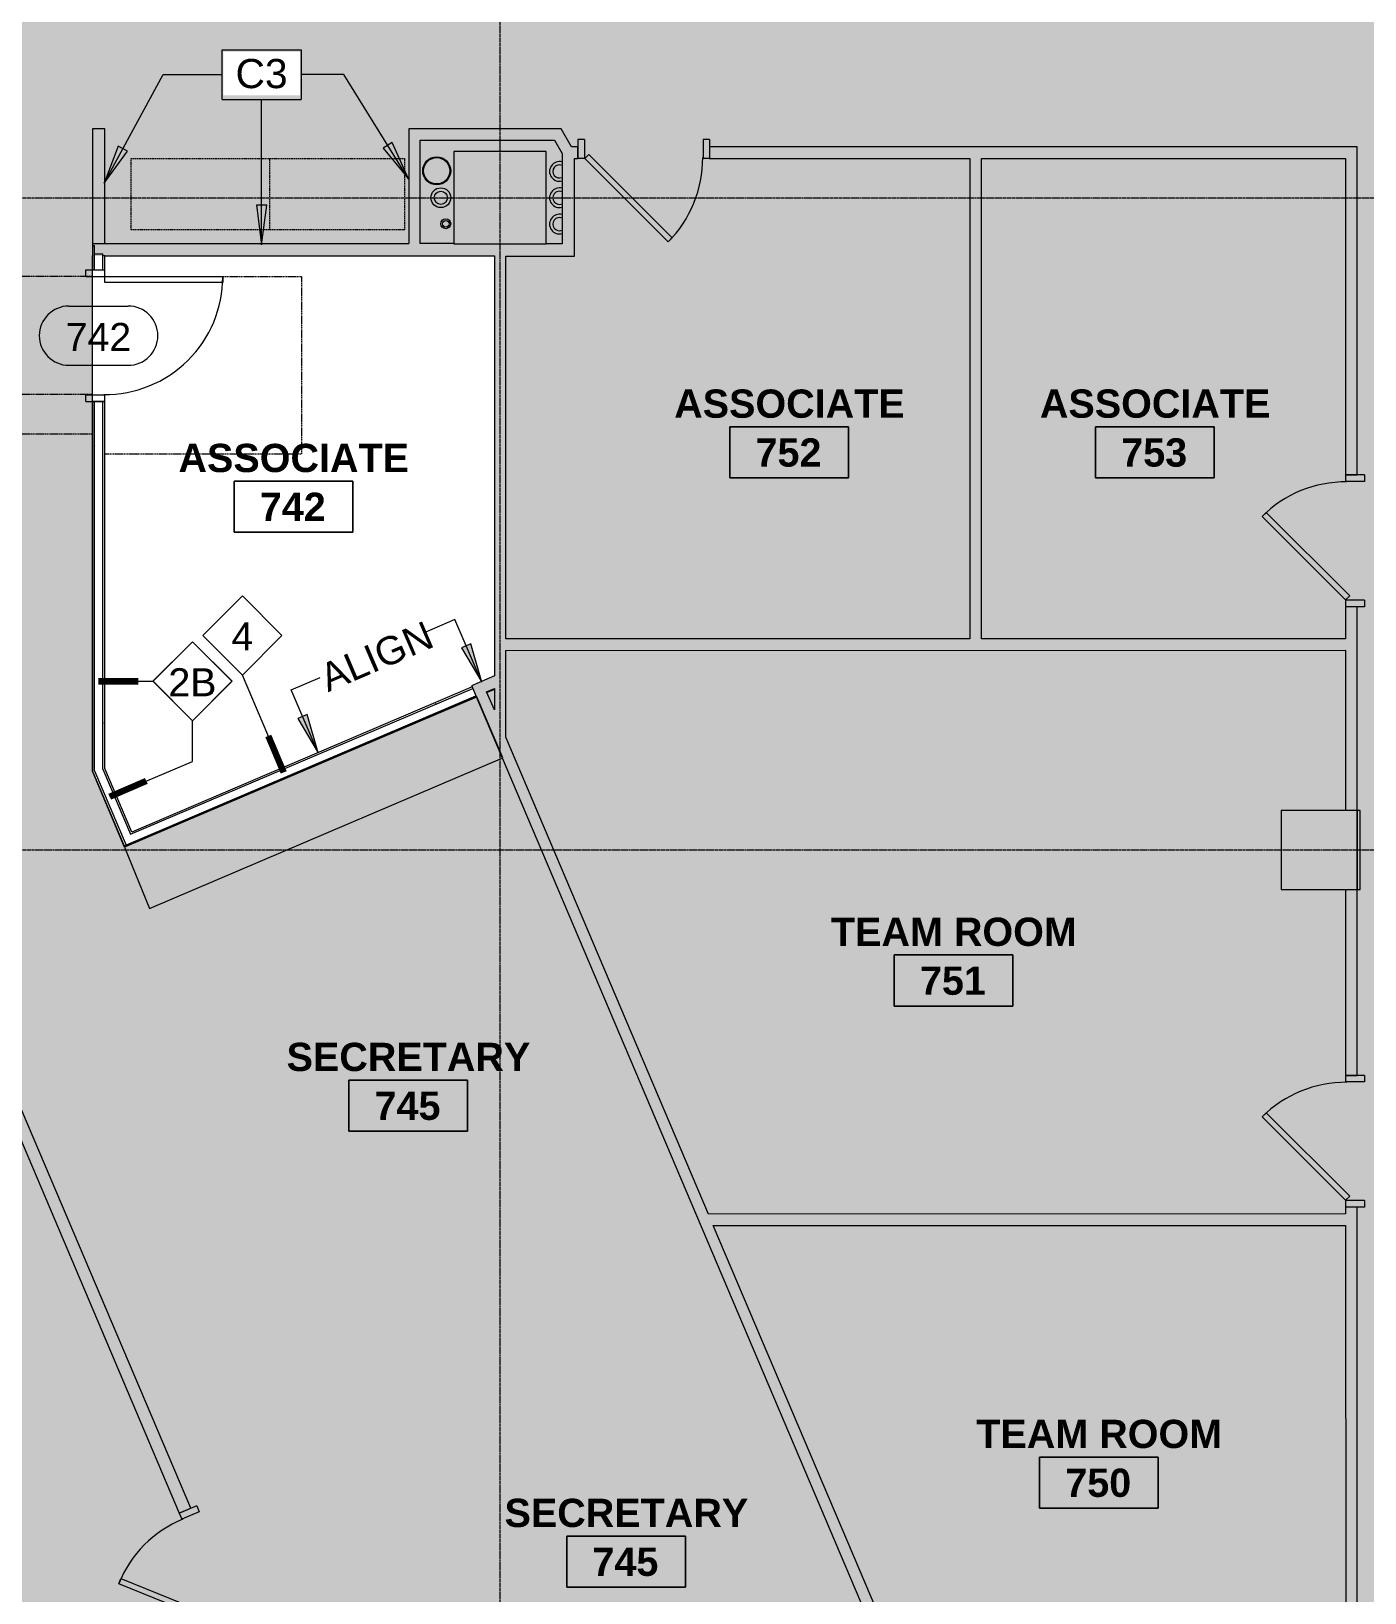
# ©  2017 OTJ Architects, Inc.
# Model space of a CAD drawing. Header units: inches. Extents: x -203 to 2905, y -968 to 768.
# Drawn here: x 92.4 to 497.1, y -438.8 to 35.2 of the extents above; entities that cross this region are included whole.
import ezdxf

# ---------------------------------------------------------------- set-up
doc = ezdxf.new("R2010")
doc.units = ezdxf.units.IN
doc.header["$MEASUREMENT"] = 0
for name, pattern in [('Dash_2_', [0.25, 0.125, -0.125]), ('Grid Line 1_2_', [0.875, 0.5, -0.125, 0.125, -0.125]), ('Hidden 3_8_', [0.5625, 0.375, -0.1875])]:
    doc.linetypes.add(name, pattern=pattern)
for name, color, linetype, lineweight in [('A-ANNO-KEYN', 231, 'Continuous', 9), ('A-AREA-IDEN', 2, 'Continuous', 9), ('A-Bldg-Patt', 7, 'Continuous', 9), ('A-Cols-Bldg', 7, 'Continuous', 9), ('A-DETL', 90, 'Continuous', 9), ('A-DETL-GENF', 92, 'Continuous', 9), ('A-DETL-THIN', 151, 'Continuous', 9), ('A-DOOR', 31, 'Continuous', 13), ('A-DOOR-FRAM', 31, 'Continuous', 20), ('A-DOOR-IDEN', 31, 'Continuous', 9), ('A-Flor-Eqpm', 7, 'Continuous', 9), ('A-Flor-Pfix-Exst', 7, 'Continuous', 9), ('A-GENM', 13, 'Continuous', 13), ('A-WALL', 113, 'Continuous', 13), ('A-WALL-IDEN', 211, 'Continuous', 9), ('A-WALL-PATT', 111, 'Continuous', 13), ('G-ANNO-TEXT', 231, 'Continuous', 9), ('I-WALL', 2, 'Continuous', 13), ('Jenner and Block 7fl_BB_dwg', 8, 'Continuous', 9), ('Q-CASE', 31, 'Continuous', 13), ('S-GRID', 1, 'Continuous', 9)]:
    doc.layers.add(name, color=color, linetype=linetype, lineweight=lineweight)
doc.styles.add('Arial', font='arial.ttf', dxfattribs={"height": 8.851796})
doc.styles.add('Swis721 Lt BT_1', font='swissl.ttf', dxfattribs={"height": 8.514638})
doc.styles.add('Swis721 Lt BT_B', font='', dxfattribs={"height": 8.583975})
doc.styles.get('Swis721 Lt BT_B').set_extended_font_data('Swis721 Lt BT', bold=True)
pattern_1 = [(0, (0, 0), (30.72, 7.68), [1.267, -21.773, 1.267, -21.773, -122.88]), (0, (0, 0), (30.72, 7.68), [-46.08, 1.267, -44.813, 1.267, -21.773, -53.76]), (0, (0, 0), (30.72, 7.68), [-115.2, 1.267, -14.093, 1.267, -37.133]), (120, (11.52, 3.84), (-22.01108, 22.7643), [1.267, -21.773, 1.267, -21.773, -122.88]), (120, (11.52, 3.84), (-22.01108, 22.7643), [-46.08, 1.267, -44.813, 1.267, -21.773, -53.76]), (120, (11.52, 3.84), (-22.01108, 22.7643), [-115.2, 1.267, -14.093, 1.267, -37.133]), (240, (15.36, 19.2), (-8.70892, -30.4443), [1.267, -21.773, 1.267, -21.773, -122.88]), (240, (15.36, 19.2), (-8.70892, -30.4443), [-46.08, 1.267, -44.813, 1.267, -21.773, -53.76]), (240, (15.36, 19.2), (-8.70892, -30.4443), [-115.2, 1.267, -14.093, 1.267, -37.133])]

# ---------------------------------------------------------------- blocks, each defined once
blk = doc.blocks.new('Jenner and Block 7fl_BB_dwg-4985401-LEVEL 7 CONSTRUCTION PLAN')
at = {"layer": 'A-Bldg-Patt'}
blk.add_hatch(color=256, dxfattribs=at).paths.add_polyline_path([(494.82, -225.31), (495.73, -225.31), (495.73, -201.31), (494.81, -201.31), (494.81, -225.31)], flags=0)
for p, q in [((495.73, -201.31), (494.81, -201.31)), ((494.81, -201.31), (494.81, -225.31)), ((495.73, -225.31), (495.73, -201.31)), ((494.81, -225.31), (494.82, -225.31)), ((494.82, -225.31), (495.73, -225.31))]:
    blk.add_line(p, q, dxfattribs=at)
at = {"layer": 'A-Cols-Bldg'}
blk.add_line((495.73, -201.31), (494.81, -201.31), dxfattribs=at)
at = {"layer": 'A-Cols-Bldg', "flags": 128}
blk.add_lwpolyline([(494.81, -225.31), (495.73, -225.31), (495.73, -201.31)], dxfattribs=at)
at = {"layer": 'A-Flor-Eqpm'}
blk.add_line((234.73, -1.34), (234.73, 2.02), dxfattribs=at)
at = {"layer": 'A-Flor-Pfix-Exst'}
for centre, radius in [((215.48, -7.16), 4.25), ((215.48, -7.16), 4), ((216.73, -15.34), 3), ((216.73, -15.34), 2), ((218.23, -23.23), 1.5), ((218.23, -23.23), 1)]:
    blk.add_circle(centre, radius, dxfattribs=at)
for centre, radius, start, end in [((252.73, -7.34), 3, 74.4779, 285.5221), ((252.73, -7.34), 2, 66.9897, 293.0103), ((252.73, -15.34), 3, 74.4779, 285.5221), ((252.73, -15.34), 2, 66.9897, 293.0103), ((252.73, -23.34), 3, 74.4779, 285.5221), ((252.73, -23.34), 2, 66.9897, 293.0103)]:
    blk.add_arc(centre, radius, start, end, dxfattribs=at)
blk = doc.blocks.new('Single Flush - OTJ_SOLIDFLUSH_ALUM-5494577-LEVEL 7 CONSTRUCTION PLAN')
at = {"layer": 'A-DOOR', "color": 8, "lineweight": 20}
for p, q in [((-8.65, -25.84), (16.67, -0.51)), ((17.91, -1.75), (-7.42, -27.07)), ((16.67, -0.51), (17.91, -1.75)), ((-7.42, -27.07), (-8.65, -25.84))]:
    blk.add_line(p, q, dxfattribs=at)
at = {"layer": 'A-DOOR', "color": 55, "lineweight": 9}
blk.add_arc((17.91, -1.75), 35.81, 179.5, 225, dxfattribs=at)
at = {"layer": 'A-DOOR-FRAM', "color": 8}
for p, q in [((-20, 4), (-20, -1.75)), ((-20, 4), (-18, 4)), ((-18, 4), (-18, -1.75)), ((18, 4), (18, -1.75)), ((18, 4), (20, 4)), ((20, 4), (20, -1.75)), ((-20, -1.75), (-18, -1.75)), ((18, -1.75), (20, -1.75))]:
    blk.add_line(p, q, dxfattribs=at)
blk = doc.blocks.new('Single Flush - OTJ_SOLIDFLUSH_ALUM-5494578-LEVEL 7 CONSTRUCTION PLAN')
at = {"layer": 'A-DOOR', "color": 8, "lineweight": 20}
for p, q in [((-7.42, 27.07), (-8.65, 25.84)), ((-8.65, 25.84), (16.67, 0.51)), ((17.91, 1.75), (-7.42, 27.07)), ((16.67, 0.51), (17.91, 1.75))]:
    blk.add_line(p, q, dxfattribs=at)
at = {"layer": 'A-DOOR', "color": 55, "lineweight": 9}
blk.add_arc((17.91, 1.75), 35.81, 135, 180.5, dxfattribs=at)
at = {"layer": 'A-DOOR-FRAM', "color": 8}
for p, q in [((-20, -4), (-20, 1.75)), ((-20, 1.75), (-18, 1.75)), ((-18, -4), (-18, 1.75)), ((18, -4), (18, 1.75)), ((18, 1.75), (20, 1.75)), ((20, -4), (20, 1.75)), ((-20, -4), (-18, -4)), ((18, -4), (20, -4))]:
    blk.add_line(p, q, dxfattribs=at)
blk = doc.blocks.new('Casework 20 - Casework 20-4940772-LEVEL 7 CONSTRUCTION PLAN')
at = {"layer": 'Q-CASE', "color": 55, "lineweight": 9}
for p, q in [((214.06, -160.54), (107.91, -207.81)), ((222.26, -178.95), (214.06, -160.54)), ((115.78, -226.35), (222.26, -178.95)), ((107.91, -207.81), (115.78, -226.35))]:
    blk.add_line(p, q, dxfattribs=at)
blk = doc.blocks.new('Single Flush - OTJ_SOLIDFLUSH_Side Lite-5611451-LEVEL 7 CONSTRUCTION PLAN')
at = {"layer": 'A-DOOR', "lineweight": 20}
for p, q in [((16.16, -1.88), (17.91, -1.88)), ((16.16, -37.69), (16.16, -1.88)), ((17.91, -1.88), (17.91, -37.69)), ((17.91, -37.69), (16.16, -37.69))]:
    blk.add_line(p, q, dxfattribs=at)
at = {"layer": 'A-DOOR', "lineweight": 9}
blk.add_arc((17.91, -1.88), 35.81, 179.5, 270, dxfattribs=at)
at = {"layer": 'A-DOOR-FRAM'}
for p, q in [((-20, 3.87), (-20, -1.88)), ((-20, 3.87), (-18, 3.87)), ((-18, 3.87), (-18, -1.88)), ((18, 3.87), (18, -1.88)), ((18, 3.87), (20, 3.87)), ((20, 3.87), (20, -1.88)), ((-20, -1.88), (-18, -1.88)), ((18, -1.88), (20, -1.88))]:
    blk.add_line(p, q, dxfattribs=at)
at = {"layer": 'A-GENM', "linetype": 'Dash_2_', "lineweight": 9}
for p, q in [((-17.91, 49.69), (-29.91, 49.69)), ((-29.91, 1.87), (-29.91, 49.69)), ((-17.91, 49.69), (17.91, 49.69)), ((-17.91, 1.87), (-17.91, 49.69)), ((17.91, 1.87), (17.91, 49.69)), ((17.87, 1.87), (17.91, 1.87)), ((-35.91, -1.88), (-35.91, -61.69)), ((17.87, -1.88), (17.91, -1.88)), ((17.91, -1.88), (17.91, -61.69)), ((-35.91, -61.69), (17.91, -61.69))]:
    blk.add_line(p, q, dxfattribs=at)
blk = doc.blocks.new('Single Flush - OTJ_SOLIDFLUSH_ALUM-5494579-LEVEL 7 CONSTRUCTION PLAN')
at = {"layer": 'A-DOOR', "color": 8, "lineweight": 20}
for p, q in [((-8.65, -25.96), (16.67, -0.64)), ((17.91, -1.88), (-7.42, -27.2)), ((16.67, -0.64), (17.91, -1.88)), ((-7.42, -27.2), (-8.65, -25.96))]:
    blk.add_line(p, q, dxfattribs=at)
at = {"layer": 'A-DOOR', "color": 55, "lineweight": 9}
blk.add_arc((17.91, -1.88), 35.81, 179.5, 225, dxfattribs=at)
at = {"layer": 'A-DOOR-FRAM', "color": 8}
for p, q in [((-20, 3.87), (-20, -1.88)), ((-20, 3.87), (-18, 3.87)), ((-18, 3.87), (-18, -1.88)), ((18, 3.87), (18, -1.88)), ((18, 3.87), (20, 3.87)), ((20, 3.87), (20, -1.88)), ((-20, -1.88), (-18, -1.88)), ((18, -1.88), (20, -1.88))]:
    blk.add_line(p, q, dxfattribs=at)
blk = doc.blocks.new('Jenner and Block 7fl_BB_dwg-V32-LEVEL 7 CONSTRUCTION PLAN')
at = {"layer": 'A-Bldg-Patt'}
blk.add_hatch(color=256, dxfattribs=at).paths.add_polyline_path([(494.82, -225.31), (495.73, -225.31), (495.73, -201.31), (494.81, -201.31), (494.81, -225.31)], flags=0)
for p, q in [((495.73, -201.31), (494.81, -201.31)), ((494.81, -201.31), (494.81, -225.31)), ((495.73, -225.31), (495.73, -201.31)), ((494.81, -225.31), (494.82, -225.31)), ((494.82, -225.31), (495.73, -225.31))]:
    blk.add_line(p, q, dxfattribs=at)
at = {"layer": 'A-Cols-Bldg'}
blk.add_line((495.73, -201.31), (494.81, -201.31), dxfattribs=at)
at = {"layer": 'A-Cols-Bldg', "flags": 128}
blk.add_lwpolyline([(494.81, -225.31), (495.73, -225.31), (495.73, -201.31)], dxfattribs=at)
at = {"layer": 'A-Flor-Eqpm'}
blk.add_line((234.73, -1.34), (234.73, 2.02), dxfattribs=at)
at = {"layer": 'A-Flor-Pfix-Exst'}
for centre, radius in [((215.48, -7.16), 4.25), ((215.48, -7.16), 4), ((216.73, -15.34), 3), ((216.73, -15.34), 2), ((218.23, -23.23), 1.5), ((218.23, -23.23), 1)]:
    blk.add_circle(centre, radius, dxfattribs=at)
for centre, radius, start, end in [((252.73, -7.34), 3, 74.4779, 285.5221), ((252.73, -7.34), 2, 66.9897, 293.0103), ((252.73, -15.34), 3, 74.4779, 285.5221), ((252.73, -15.34), 2, 66.9897, 293.0103), ((252.73, -23.34), 3, 74.4779, 285.5221), ((252.73, -23.34), 2, 66.9897, 293.0103)]:
    blk.add_arc(centre, radius, start, end, dxfattribs=at)
blk = doc.blocks.new('Room Tag - Room Name and Number-3379422-LEVEL 7 CONSTRUCTION PLAN')
at = {"layer": 'A-AREA-IDEN'}
for p, q in [((-0.1881, -0.1636), (-0.1881, -0.0018)), ((-0.1881, -0.0018), (0.1869, -0.0018)), ((0.1869, -0.0018), (-0.1881, -0.0018)), ((-0.1881, -0.0018), (-0.1881, -0.1636)), ((0.1869, -0.0018), (0.1869, -0.1636)), ((0.1869, -0.1636), (0.1869, -0.0018)), ((0.1869, -0.1636), (-0.1881, -0.1636)), ((-0.1881, -0.1636), (0.1869, -0.1636))]:
    blk.add_line(p, q, dxfattribs=at)
blk = doc.blocks.new('Door Tag - Door Tag-41184-LEVEL 7 CONSTRUCTION PLAN')
at = {"layer": 'A-DOOR-IDEN'}
for p, q in [((-0.09375, 0.09375), (0.09375, 0.09375)), ((-0.09375, -0.09375), (0.09375, -0.09375))]:
    blk.add_line(p, q, dxfattribs=at)
for centre, start, end in [((-0.09375, 0), 90, 270), ((0.09375, 0), 270, 90)]:
    blk.add_arc(centre, 0.09375, start, end, dxfattribs=at)
blk = doc.blocks.new('Wall Tag - 1_4_-62626-LEVEL 7 CONSTRUCTION PLAN')
at = {"layer": 'A-WALL-IDEN'}
for p, q in [((-0.125, 0), (0, 0.125)), ((0, 0.125), (0.125, 0)), ((-0.125, 0), (0, -0.125)), ((0, -0.125), (0.125, 0))]:
    blk.add_line(p, q, dxfattribs=at)
blk = doc.blocks.new('Keynote Tag - Keynote Number - Boxed-135510-LEVEL 7 CONSTRUCTION PLAN')
at = {"layer": 'A-ANNO-KEYN'}
for p, q in [((-0.125, -0.0792), (-0.125, 0.0781)), ((-0.125, 0.0781), (0.125, 0.0781)), ((0.125, 0.0781), (0.125, -0.0792)), ((-0.125, -0.0792), (0.125, -0.0792))]:
    blk.add_line(p, q, dxfattribs=at)

msp = doc.modelspace()

# ---------------------------------------------------------------- hatches: boundary and pattern name
at = {"layer": 'A-ANNO-KEYN'}
for points in [[(114.52, -10.95), (121.64, -1.16), (118.86, 0.35)], [(206.9, -9.61), (201.93, 1.42), (199.24, -0.24)], [(162.36, -29.59), (163.94, -17.59), (160.78, -17.59)]]:
    msp.add_hatch(color=256, dxfattribs=at).paths.add_polyline_path(points, flags=0)
at = {"layer": 'A-DETL-GENF'}
h = msp.add_hatch(color=9, dxfattribs=at)
h.paths.add_polyline_path([(131.76, -847.99), (290.74, -780.5), (225.6, -627.04), (211.09, -633.2), (209.28, -628.94), (209.42, -628.88), (203.59, -616.37), (207.78, -614.42), (213.68, -627.08), (295.77, -592.23), (297.58, -596.49), (229.86, -625.23), (295, -778.69), (401.08, -733.65), (335.95, -580.2), (334.4, -580.86), (332.59, -576.6), (420.96, -539.09), (422.76, -543.35), (340.21, -578.39), (405.34, -731.84), (511.69, -686.69), (511.69, -619.13), (494.67, -619.13), (494.67, -614.13), (492.17, -614.13), (492.17, -540), (465.42, -540), (465.42, -525.24), (459.58, -527.72), (457.78, -523.46), (465.42, -520.22), (465.42, -507.38), (497.17, -507.38), (497.17, -511.56), (497.67, -511.56), (497.67, -516.56), (497.17, -516.56), (497.17, -614.13), (658.09, -614.13), (718.7, -588.4), (718.7, -513.05), (720.73, -513.05), (720.73, -508.94), (744.73, -508.94), (744.73, -510.06), (757.98, -510.06), (757.98, -505.44), (677.12, -505.36), (677.12, -505.44), (626.98, -505.44), (626.98, -505.32), (560.67, -505.32), (560.67, -516.56), (537.67, -516.56), (537.67, -511.56), (555.67, -511.56), (555.67, -395.31), (560.67, -395.31), (560.67, -438.44), (560.17, -438.44), (560.17, -441.94), (560.67, -441.94), (560.67, -498.32), (619.98, -498.32), (619.98, -477.94), (626.98, -477.94), (626.98, -501.94), (757.98, -501.94), (757.98, -376.94), (625.46, -376.94), (625.46, -433.44), (624.19, -433.44), (624.19, -433.94), (625.46, -433.94), (625.46, -441.94), (600.17, -441.94), (600.17, -438.44), (621.96, -438.44), (621.96, -303.25), (601.17, -303.25), (601.17, -299.75), (634.61, -299.75), (634.61, -357.01), (793.96, -357.01), (793.96, -230.99), (634.98, -230.99), (634.98, -254.99), (560.67, -254.98), (560.67, -299.75), (561.17, -299.75), (561.17, -303.25), (560.67, -303.25), (560.67, -346.75), (555.67, -346.75), (555.67, -249.98), (575.84, -249.98), (575.84, -200.84), (587.09, -200.84), (587.09, -243.74), (631.48, -243.74), (631.48, -224.99), (675.98, -224.99), (675.98, -160.84), (555.74, -160.84), (555.74, 0.66), (596.73, 0.66), (596.73, -16.34), (638.73, -16.34), (638.73, 0.66), (700.73, 0.66), (700.73, -16.34), (742.73, -16.34), (742.73, 0.66), (804.73, 0.66), (804.73, -16.34), (846.73, -16.34), (846.73, 0.66), (908.73, 0.66), (908.73, -16.34), (950.73, -16.34), (950.73, 0.66), (993.73, 0.66), (993.73, -121.74), (988.73, -121.74), (988.73, -121.34), (980.11, -121.34), (980.11, -122.59), (769.74, -122.59), (769.74, -217.72), (963.74, -217.72), (963.74, -199.94), (988.73, -199.94), (988.73, -161.74), (993.73, -161.74), (993.73, -227.33), (968.74, -227.33), (968.74, -227.44), (963.74, -227.44), (963.74, -224.72), (769.74, -224.72), (769.74, -224.99), (799.96, -224.99), (799.96, -303.86), (963.74, -303.86), (963.74, -267.44), (968.74, -267.44), (968.74, -343.74), (1450.3, -343.74), (1450.3, -347.49), (1376.3, -347.49), (1376.3, -524.65), (1491.98, -524.65), (1491.98, -347.49), (1490.3, -347.49), (1490.3, -343.74), (1499.3, -343.74), (1499.3, -347.49), (1496.61, -347.49), (1496.61, -524.65), (1723.7, -524.65), (1723.7, -377.36), (1552.61, -377.36), (1552.61, -347.49), (1539.3, -347.49), (1539.3, -343.74), (1552.61, -343.74), (1552.61, 338), (1723.3, 338), (1723.3, 351.59), (1731.86, 351.59), (1731.86, 355.59), (1736.48, 355.59), (1736.48, 351.59), (1910.23, 351.59), (1910.23, 580.43), (-120.35, 580.43), (-120.35, 406.96), (53.87, 406.96), (53.87, 426.96), (70.73, 426.96), (70.73, 422.34), (58.49, 422.34), (58.49, 402.34), (58.05, 402.34), (58.05, 327.65), (54.3, 327.65), (54.3, 402.34), (-120.35, 402.34), (-120.35, 286.96), (54.3, 286.96), (54.3, 287.65), (58.05, 287.65), (58.05, 279.65), (54.3, 279.65), (54.3, 282.34), (-120.35, 282.34), (-120.35, 166.96), (54.3, 166.96), (54.3, 239.65), (58.05, 239.65), (58.05, 160.65), (54.3, 160.65), (54.3, 162.34), (-120.35, 162.34), (-120.35, 0.55), (-80.76, 0.55), (-80.76, -12.89), (54.3, -12.89), (54.3, 120.65), (58.05, 120.65), (58.05, -20.2), (54.3, -20.2), (54.3, -17.52), (-80.76, -17.52), (-80.76, -30.95), (-120.35, -30.95), (-120.35, -193.04), (54.3, -193.04), (54.3, -60.2), (58.05, -60.2), (58.05, -218.21), (72.52, -252.29), (69.07, -253.76), (54.3, -218.97), (54.3, -197.66), (-120.35, -197.66), (-120.35, -254.17), (-74.96, -361.1), (84.5, -290.1), (84.7, -290.58), (88.16, -289.11), (140.82, -413.14), (137.36, -414.61), (86.31, -294.36), (-73.15, -365.35), (42.67, -638.13), (201.92, -566.67), (175.4, -504.2), (178.85, -502.74), (207.15, -569.39), (190.31, -576.95), (190.88, -578.17), (186.68, -580.12), (186.09, -578.85), (44.47, -642.39), (120.79, -822.14)], flags=0)
h.paths.add_polyline_path([(225.76, -805.76), (216.38, -783.67), (238.47, -774.29), (247.85, -796.38), (232.98, -802.69)], flags=0)
h.paths.add_polyline_path([(446.67, -711.97), (437.29, -689.88), (459.38, -680.5), (468.76, -702.59), (455.33, -708.29)], flags=0)
h.paths.add_polyline_path([(516.31, -684.73), (893.34, -524.65), (967.94, -524.65), (967.94, -523.31), (944.23, -523.31), (944.23, -523.6), (744.73, -523.6), (744.73, -532.94), (723.7, -532.94), (723.7, -561.42), (744.73, -561.42), (744.73, -585.42), (723.7, -585.42), (723.7, -591.71), (659.11, -619.13), (590.81, -619.13), (590.81, -647.06), (516.73, -647.06), (516.73, -643.56), (587.31, -643.56), (587.31, -619.13), (516.31, -619.13), (516.31, -647.06)], flags=0)
h.paths.add_polyline_path([(262.35, -545.88), (246.3, -508.06), (353.1, -462.71), (227.52, -166.92), (120.79, -212.45), (111.01, -189.4), (111.01, 5.62), (114.76, 5.62), (114.76, -29.22), (206.98, -29.22), (206.98, 5.62), (253.21, 5.62), (256.4, 0.1), (258.31, 0.1), (258.31, -3.4), (257.26, -3.4), (257.26, -33.09), (236.48, -33.09), (236.48, -149.24), (377.3, -149.23), (377.29, -3.4), (298.31, -3.4), (298.31, 0.1), (494.79, 0.1), (494.79, -99.48), (491.3, -99.48), (491.29, -3.4), (380.79, -3.4), (380.8, -149.23), (491.3, -149.22), (491.31, -139.48), (494.8, -139.48), (494.81, -201.31), (491.31, -201.31), (491.3, -152.72), (236.48, -152.74), (236.48, -179.07), (297.94, -323.84), (491.32, -323.82), (491.32, -321.75), (494.82, -321.75), (494.83, -446.72), (415.96, -480.36), (414.59, -477.14), (491.33, -444.4), (491.32, -327.32), (299.43, -327.34), (370.94, -495.76), (377.8, -492.83), (379.17, -496.05), (369.08, -500.35), (354.47, -465.93), (287.28, -494.46), (301.97, -529.06), (263.06, -545.58)], flags=0)
h.paths.add_polyline_path([(263.06, -541.78), (297.38, -527.21), (284.06, -495.83), (271.83, -501.02), (281.21, -523.11), (259.11, -532.49), (262.35, -540.12)], flags=0)
h.paths.add_polyline_path([(3.31, -538.98), (-6.07, -516.89), (16.02, -507.51), (19.36, -515.37), (155.59, -457.53), (153, -451.43), (156.45, -449.96), (163.22, -465.92), (159.77, -467.38), (157.39, -461.78), (21.16, -519.62), (25.4, -529.6), (16.02, -533.58)], flags=0)
h.paths.add_polyline_path([(471.73, -535.38), (492.17, -535.38), (492.17, -532.94), (471.73, -532.94), (471.73, -512), (470.05, -512), (470.05, -535.38)], flags=0)
h.paths.add_polyline_path([(1552.61, -523.31), (1542.73, -523.31), (1542.73, -499.31), (1566.73, -499.31), (1566.73, -523.31), (1556.36, -523.31)], flags=0)
h.paths.add_polyline_path([(893.34, -520.1), (940.73, -520.1), (940.73, -497.31), (944.23, -497.31), (944.23, -500.81), (963.74, -500.81), (963.74, -457.44), (946.48, -457.44), (946.48, -308.86), (799.96, -308.86), (799.96, -363.01), (625.46, -363.01), (625.46, -370.94), (763.98, -370.94), (763.98, -513.56), (744.73, -513.56), (744.73, -520.1), (884.99, -520.1)], flags=0)
h.paths.add_polyline_path([(963.74, -452.44), (963.74, -308.86), (951.48, -308.86), (951.48, -452.44)], flags=0)
h.paths.add_polyline_path([(626.18, -357.01), (631.11, -357.01), (631.11, -303.25), (625.46, -303.25), (625.46, -357.01)], flags=0)
h.paths.add_polyline_path([(1203.93, -287.8), (1048.58, -287.8), (1048.57, -116.84), (1052.07, -116.84), (1052.05, -76.84), (1048.57, -76.84), (1048.56, 0.1), (1491.14, 0.1), (1491.14, -77.99), (1487.64, -77.99), (1487.64, -3.4), (1268.73, -3.4), (1268.73, -29.34), (1240.73, -29.34), (1240.73, -3.4), (1166.06, -3.4), (1166.06, -120.24), (1487.64, -120.24), (1487.64, -117.99), (1491.14, -117.99), (1491.14, -287.8), (1483.46, -287.8), (1483.46, -284.3), (1487.64, -284.3), (1487.64, -123.74), (1052.07, -123.74), (1052.08, -284.3), (1443.46, -284.3), (1443.46, -287.8), (1210.73, -287.8)], flags=0)
h.paths.add_polyline_path([(491.32, -281.75), (491.32, -281.75), (491.32, -225.31), (471.73, -225.31), (471.73, -201.31), (494.81, -201.31), (494.81, -281.75), (491.32, -281.75)], flags=0)
h.paths.add_polyline_path([(679.48, -224.99), (766.24, -224.99), (766.24, -204.81), (679.48, -204.81), (679.48, -206.22)], flags=0)
h.paths.add_polyline_path([(679.48, -201.31), (766.24, -201.31), (766.24, -119.34), (679.48, -119.34), (679.48, -167.16)], flags=0)
h.paths.add_polyline_path([(232.98, -170.83), (232.98, -164.59), (230.74, -165.55), (232.3, -169.22)], flags=0)
h.paths.add_polyline_path([(227.86, -167.28), (227.67, -166.85), (227.57, -166.9)], flags=0)
h.paths.add_polyline_path([(668.23, -146.84), (668.23, -111.34), (771.73, -111.34), (771.73, -24.34), (569.74, -24.34), (569.74, -146.84), (584.65, -146.84)], flags=0)
h.paths.add_polyline_path([(1077.05, -120.24), (1162.56, -120.21), (1162.56, -3.4), (1052.06, -3.4), (1052.07, -120.24)], flags=0)
h.paths.add_polyline_path([(979.73, -111.34), (979.73, -24.34), (775.23, -24.34), (775.23, -111.34), (967.94, -111.34)], flags=0)
h.paths.add_polyline_path([(248.73, -29.34), (253.51, -29.34), (253.51, -1.91), (251.19, 2.12), (210.48, 2.12), (210.48, -29.22), (220.73, -29.22), (220.73, -1.34), (248.73, -1.34), (248.73, -28.25)], flags=0)
h.paths.add_polyline_path([(-117.75, -27.45), (-84.26, -27.45), (-84.26, -27.34), (-117.75, -27.34), (-117.75, -2.95), (-120.35, -2.95), (-120.35, -27.45)], flags=0)
h.paths.add_polyline_path([(1052.05, 18.81), (925.69, 18.81), (925.69, 72.75), (762.77, 72.75), (762.77, 107.71), (727.68, 107.71), (727.68, 297.2), (668.48, 297.2), (668.48, 107.71), (652.98, 107.71), (652.98, 313.68), (762.77, 313.68), (762.77, 340.7), (1165.23, 340.7), (1165.23, 219.73), (1487.62, 219.75), (1487.62, 333.75), (1491.12, 333.75), (1491.12, 213.95), (1487.62, 213.95), (1487.62, 216.25), (1376.43, 216.24), (1376.43, 76.27), (1487.62, 76.28), (1487.62, 173.95), (1491.12, 173.95), (1491.12, 72.78), (1248.55, 72.76), (1248.55, 102.26), (1252.05, 102.26), (1252.05, 76.26), (1372.93, 76.27), (1372.93, 216.24), (1214.29, 216.23), (1214.3, 179.03), (1252.05, 179.03), (1252.05, 175.53), (1231.05, 175.53), (1231.05, 140.76), (1252.05, 140.76), (1252.05, 137.26), (1173.05, 137.26), (1173.05, 140.76), (1210.8, 140.76), (1210.79, 216.23), (1076.5, 216.22), (1076.5, 216.65), (1073, 216.65), (1073, 216.22), (1052.05, 216.22), (1052.06, 176.65), (1073, 176.65), (1073, 177.65), (1076.5, 177.65), (1076.5, 173.15), (1052.05, 173.15), (1052.06, 76.25), (1173.05, 76.26), (1173.05, 102.26), (1176.55, 102.26), (1176.55, 72.76), (1052.06, 72.75), (1052.06, 18.81)], flags=0)
h.paths.add_polyline_path([(450.4, 72.2), (435.18, 72.2), (435.18, 104.84), (438.68, 104.84), (438.68, 75.7), (561.35, 75.7), (561.34, 168.96), (526.67, 168.96), (526.7, 174.46), (530.17, 174.46), (530.17, 172.46), (561.34, 172.46), (561.34, 215.96), (530.17, 215.96), (530.17, 213.46), (526.67, 213.46), (526.67, 216.15), (402.59, 216.15), (402.6, 140.7), (439.25, 140.7), (439.25, 137.2), (361.25, 137.2), (361.25, 140.7), (382.34, 140.7), (382.34, 216.15), (240.34, 216.15), (240.35, 76.18), (361.35, 76.19), (361.35, 102.19), (364.85, 102.19), (364.85, 72.69), (159.58, 72.67), (159.58, 76.17), (236.85, 76.18), (236.85, 164.65), (114.51, 164.64), (114.51, 76.17), (119.58, 76.17), (119.58, 72.67), (111.01, 72.67), (111.01, 168.14), (236.84, 168.15), (236.84, 330.14), (118.59, 330.14), (118.59, 333.64), (240.34, 333.64), (240.34, 219.65), (561.34, 219.65), (561.34, 333.9), (564.84, 333.9), (564.85, 72.2), (491.29, 72.2)], flags=0)
h.paths.add_polyline_path([(894.29, 80.75), (925.69, 80.75), (925.69, 140.76), (1048.55, 140.76), (1048.55, 216.22), (808.52, 216.2), (808.52, 219.7), (768.52, 219.69), (768.52, 216.19), (766.27, 216.19), (766.27, 80.75), (876.55, 80.75)], flags=0)
h.paths.add_polyline_path([(762.77, 111.21), (762.77, 310.18), (731.18, 310.18), (731.18, 111.21), (739.47, 111.21)], flags=0)
h.paths.add_polyline_path([(664.98, 111.21), (664.98, 310.18), (656.48, 310.18), (656.48, 111.21)], flags=0)
h.paths.add_polyline_path([(385.84, 140.7), (399.1, 140.7), (399.09, 216.15), (385.84, 216.15)], flags=0)
h.paths.add_polyline_path([(1214.3, 175.53), (1214.3, 175.53), (1214.3, 141.08)], flags=0)
h.paths.add_polyline_path([(1227.55, 140.76), (1227.55, 175.53), (1214.3, 175.53), (1214.3, 140.76)], flags=0)
h.paths.add_polyline_path([(708.63, 300.7), (727.68, 300.7), (727.68, 310.18), (668.48, 310.18), (668.48, 300.7), (697.48, 300.7)], flags=0)
h.paths.add_polyline_path([(1731.86, 395.59), (1731.86, 410.27), (1678.92, 410.27), (1678.92, 398.15), (1599.73, 398.15), (1599.73, 402.77), (1674.3, 402.77), (1674.3, 414.9), (1731.86, 414.9), (1731.86, 580.15), (1736.48, 580.15), (1736.48, 395.59)], flags=0)
h.paths.add_polyline_path([(1437.05, 398.15), (1299.73, 398.15), (1299.73, 402.77), (1432.42, 402.77), (1432.42, 580.15), (1437.05, 580.15), (1437.05, 402.77), (1508.73, 402.77), (1508.73, 398.15), (1487.62, 398.15)], flags=0)
h.paths.add_polyline_path([(1552.17, 398.15), (1548.73, 398.15), (1548.73, 402.77), (1552.17, 402.77), (1552.17, 548.15), (1556.8, 548.15), (1556.8, 402.77), (1559.73, 402.77), (1559.73, 398.15), (1552.61, 398.15)], flags=0)
h.paths.add_polyline_path([(1259.73, 398.15), (1248.73, 398.15), (1248.73, 402.77), (1252.17, 402.77), (1252.17, 550.15), (1256.8, 550.15), (1256.8, 402.77), (1259.73, 402.77)], flags=0)
h.paths.add_polyline_path([(1161.81, 398.15), (999.23, 398.15), (999.23, 402.77), (1132.42, 402.77), (1132.42, 580.15), (1137.05, 580.15), (1137.05, 402.77), (1208.73, 402.77), (1208.73, 398.15), (1164.31, 398.15)], flags=0)
h.paths.add_polyline_path([(959.23, 398.15), (948.73, 398.15), (948.73, 402.77), (952.17, 402.77), (952.17, 548.65), (956.8, 548.65), (956.8, 402.77), (959.23, 402.77)], flags=0)
h.paths.add_polyline_path([(832.42, 398.15), (830.73, 398.15), (830.73, 402.77), (832.42, 402.77), (832.42, 580.15), (837.05, 580.15), (837.05, 402.77), (908.73, 402.77), (908.73, 398.15), (834.43, 398.15)], flags=0)
h.paths.add_polyline_path([(657.05, 398.15), (520.73, 398.15), (520.73, 402.77), (652.42, 402.77), (652.42, 580.15), (657.05, 580.15), (657.05, 402.77), (790.73, 402.77), (790.73, 398.15), (664.98, 398.15)], flags=0)
h.paths.add_polyline_path([(480.73, 398.15), (470.73, 398.15), (470.73, 402.77), (472.42, 402.77), (472.42, 580.15), (477.05, 580.15), (477.05, 402.77), (480.73, 402.77)], flags=0)
h.paths.add_polyline_path([(280.73, 398.15), (280.73, 402.77), (352.42, 402.77), (352.42, 580.15), (357.05, 580.15), (357.05, 402.77), (430.73, 402.77), (430.73, 398.15), (352.42, 398.15)], flags=0)
h.paths.add_polyline_path([(240.34, 398.15), (229.73, 398.15), (229.73, 402.77), (232.42, 402.77), (232.42, 550.15), (237.05, 550.15), (237.05, 402.77), (240.73, 402.77), (240.73, 398.15)], flags=0)
h.paths.add_polyline_path([(117.05, 398.15), (112.42, 398.15), (112.42, 422.34), (110.73, 422.34), (110.73, 426.96), (112.42, 426.96), (112.42, 580.15), (117.05, 580.15), (117.05, 402.77), (189.73, 402.77), (189.73, 398.15), (118.59, 398.15)], flags=0)
h.paths.add_polyline_path([(222.73, 487.66), (222.73, 577.15), (246.73, 577.15), (246.73, 553.15), (222.73, 553.15)], flags=0)
h.paths.add_polyline_path([(1542.73, 553.15), (1542.73, 577.15), (1566.73, 577.15), (1566.73, 553.15), (1548.73, 553.15)], flags=0)
h.paths.add_polyline_path([(1242.73, 553.15), (1242.73, 577.15), (1266.73, 577.15), (1266.73, 553.15), (1248.73, 553.15)], flags=0)
h.paths.add_polyline_path([(952.17, 553.15), (942.73, 553.15), (942.73, 577.15), (966.73, 577.15), (966.73, 553.15), (956.8, 553.15)], flags=0)
h.paths.add_polyline_path([(620.73, 553.15), (596.73, 553.15), (596.73, 577.15), (620.73, 577.15)], flags=0)
h.paths.add_polyline_path([(-39.27, 553.15), (-39.27, 577.15), (-15.27, 577.15), (-15.27, 553.15), (-19.44, 553.15)], flags=0)
h = msp.add_hatch(color=7, dxfattribs=at)
h.paths.add_polyline_path([(464.83, -720.82), (893.53, -538.81), (1016.23, -538.81), (1016.23, -524.94), (892.67, -524.94), (457.06, -709.88), (459.54, -715.74), (462.19, -714.61)], flags=0)
h.paths.add_polyline_path([(3.31, -538.98), (25.4, -529.6), (16.02, -507.51), (-6.07, -516.89)], flags=0)
h.paths.add_polyline_path([(1676.23, -538.81), (1737.17, -538.81), (1737.17, -496.55), (1730.17, -496.55), (1730.17, -494.3), (1723.7, -494.3), (1723.7, -524.65), (1674.68, -524.65), (1674.68, -531.81), (1676.23, -531.81)], flags=0)
h.paths.add_polyline_path([(492.17, -532.94), (492.17, -512), (471.73, -512), (471.73, -532.94), (491.33, -532.94)], flags=0)
h.paths.add_polyline_path([(259.11, -532.49), (281.21, -523.11), (271.83, -501.02), (249.74, -510.4), (255.13, -523.11)], flags=0)
h.paths.add_polyline_path([(491.31, -225.31), (494.81, -225.31), (494.81, -201.31), (471.73, -201.31), (471.73, -225.31), (482.11, -225.31)], flags=0)
h.paths.add_polyline_path([(980.11, -121.34), (993.73, -121.34), (993.73, 0.66), (950.73, 0.66), (950.73, -16.34), (908.73, -16.34), (908.73, 0.66), (846.73, 0.66), (846.73, -16.34), (804.73, -16.34), (804.73, 0.66), (742.73, 0.66), (742.73, -16.34), (700.73, -16.34), (700.73, 0.66), (638.73, 0.66), (638.73, -16.34), (596.73, -16.34), (596.73, 0.66), (569.74, 0.66), (569.74, -24.34), (979.73, -24.34), (979.73, -121.34)], flags=0)
h.paths.add_polyline_path([(1240.73, -29.34), (1268.73, -29.34), (1268.73, -3.4), (1240.73, -3.4)], flags=0)
h.paths.add_polyline_path([(1556.36, -29.34), (1582.73, -29.34), (1582.73, -1.34), (1556.36, -1.34)], flags=0)
h.paths.add_polyline_path([(232.98, -29.34), (248.73, -29.34), (248.73, -1.34), (220.73, -1.34), (220.73, -29.34)], flags=0)
h.paths.add_polyline_path([(-117.75, -27.34), (-84.26, -27.34), (-84.26, -2.95), (-117.75, -2.95), (-117.75, -3.34)], flags=0)
h.paths.add_polyline_path([(1730.17, 284.95), (1737.17, 284.95), (1737.17, 337.71), (1772.13, 337.71), (1772.13, 351.59), (1723.3, 351.56), (1723.3, 284.95)], flags=0)
h.paths.add_polyline_path([(1924.09, 337.71), (1924.09, 580.15), (1910.23, 580.15), (1910.23, 351.59), (1889.03, 351.59), (1889.03, 337.71), (1910.23, 337.71)], flags=0)
h.paths.add_polyline_path([(1542.73, 553.15), (1566.73, 553.15), (1566.73, 577.15), (1542.73, 577.15)], flags=0)
h.paths.add_polyline_path([(1256.8, 553.15), (1266.73, 553.15), (1266.73, 577.15), (1242.73, 577.15), (1242.73, 553.15), (1252.17, 553.15)], flags=0)
h.paths.add_polyline_path([(942.73, 553.15), (966.73, 553.15), (966.73, 577.15), (942.73, 577.15)], flags=0)
h.paths.add_polyline_path([(596.73, 553.15), (620.73, 553.15), (620.73, 577.15), (596.73, 577.15)], flags=0)
h.paths.add_polyline_path([(222.73, 553.15), (246.73, 553.15), (246.73, 577.15), (222.73, 577.15)], flags=0)
h.paths.add_polyline_path([(-39.27, 553.15), (-15.27, 553.15), (-15.27, 577.15), (-39.27, 577.15)], flags=0)
at = {"layer": 'A-WALL-PATT', "lineweight": 9}
for points in [[(114.76, -29.22), (114.76, 5.62), (111.01, 5.62), (111.01, -29.22)], [(206.98, -32.97), (210.48, -32.97), (210.48, 5.62), (206.98, 5.62), (206.98, -32.87)], [(220.73, 2.12), (251.19, 2.12), (249.17, 5.62), (210.48, 5.62), (210.48, 2.12)], [(254.38, -3.4), (258.31, -3.4), (258.31, -3.22), (253.21, 5.62), (249.17, 5.62), (253.51, -1.91)], [(257.26, -29.34), (257.26, -3.4), (254.38, -3.4), (253.51, -1.91), (253.51, -29.34)], [(377.3, -149.23), (380.8, -149.23), (380.79, -3.4), (377.29, -3.4), (377.3, -146.84)], [(120.2, -32.97), (206.98, -32.97), (206.98, -29.22), (111.01, -29.22), (111.01, -32.97)], [(210.48, -32.97), (232.98, -32.97), (232.98, -29.34), (220.73, -29.34), (220.73, -29.22), (210.48, -29.22), (210.48, -32.87)], [(236.48, -179.07), (236.48, -29.34), (232.98, -29.34), (232.98, -170.83), (235.58, -176.94)], [(257.26, -33.09), (257.26, -29.34), (236.48, -29.34), (236.48, -33.09)], [(236.48, -152.74), (491.31, -152.72), (491.3, -149.22), (236.48, -149.24)], [(227.42, -166.69), (232.98, -164.32), (232.98, -160.51), (226.05, -163.47), (227.37, -166.57)], [(299.43, -327.34), (491.32, -327.32), (491.32, -323.82), (297.94, -323.84)]]:
    msp.add_hatch(color=7, dxfattribs=at).paths.add_polyline_path(points, flags=0)
h = msp.add_hatch(color=7, dxfattribs=at)
h.paths.add_polyline_path([(494.79, -3.4), (494.79, 0.1), (298.31, 0.1), (298.31, -3.4), (494.79, -3.4)], flags=0)
h.paths.add_polyline_path([(258.31, -3.22), (258.31, 0.1), (256.4, 0.1), (257.26, -1.4)], flags=0)
h = msp.add_hatch(color=7, dxfattribs=at)
h.paths.add_polyline_path([(491.31, -201.31), (494.81, -201.31), (494.79, -139.48), (491.3, -139.48), (491.31, -201.31)], flags=0)
h.paths.add_polyline_path([(491.3, -99.48), (494.8, -99.48), (494.79, -3.4), (491.29, -3.4), (491.29, -21.02)], flags=0)
h = msp.add_hatch(dxfattribs=at)
h.set_pattern_fill('FP_1', color=256, style=0, pattern_type=2)
h.set_pattern_definition(pattern_1)
h.paths.add_polyline_path([(111.63, -190.88), (111.63, -77.2), (111.01, -77.2), (111.01, -189.4)], flags=0)
h.paths.add_polyline_path([(111.01, -37.2), (111.63, -37.2), (111.63, -32.97), (111.01, -32.97)], flags=0)
h = msp.add_hatch(dxfattribs=at)
h.set_pattern_fill('FP_1', color=256, style=0, pattern_type=2)
h.set_pattern_definition(pattern_1)
h.paths.add_polyline_path([(114.76, -190.24), (114.76, -77.2), (114.13, -77.2), (114.13, -188.77), (114.4, -189.4)], flags=0)
h.paths.add_polyline_path([(114.76, -37.2), (114.76, -32.97), (114.13, -32.97), (114.13, -37.2)], flags=0)
h = msp.add_hatch(dxfattribs=at)
h.set_pattern_fill('FP_1', color=256, style=0, pattern_type=2)
h.set_pattern_definition(pattern_1)
h.paths.add_polyline_path([(122.54, -208.57), (226.4, -164.27), (226.2, -163.81), (122.34, -208.11)], flags=0)
h = msp.add_hatch(color=7, dxfattribs=at)
h.paths.add_polyline_path([(367.72, -497.13), (370.94, -495.76), (230.64, -165.32), (227.42, -166.69), (367.13, -495.76)], flags=0)
h.paths.add_polyline_path([(227.86, -167.28), (227.57, -166.9), (227.69, -166.89)], flags=0)
h = msp.add_hatch(color=7, dxfattribs=at)
h.paths.add_polyline_path([(201.92, -566.67), (205.35, -565.14), (178.85, -502.74), (175.4, -504.2)], flags=0)
h.paths.add_polyline_path([(159.77, -467.38), (163.22, -465.92), (156.45, -449.96), (153, -451.43), (159.15, -465.92)], flags=0)
h.paths.add_polyline_path([(137.36, -414.61), (140.82, -413.14), (88.16, -289.11), (84.7, -290.58), (136.74, -413.14)], flags=0)
h.paths.add_polyline_path([(69.07, -253.76), (72.52, -252.29), (54.3, -209.38), (54.3, -218.97), (58.05, -227.81)], flags=0)
h = msp.add_hatch(color=7, dxfattribs=at)
h.paths.add_polyline_path([(491.33, -448.21), (494.83, -446.72), (494.82, -321.75), (491.32, -321.75), (491.33, -446.72)], flags=0)
h.paths.add_polyline_path([(491.32, -281.75), (494.82, -281.75), (494.81, -225.31), (491.31, -225.31)], flags=0)
at = {"layer": 'G-ANNO-TEXT'}
for points in [[(229.14, -162.39), (225.86, -150.74), (222.96, -151.99)], [(179.5, -183.81), (176.22, -172.15), (173.32, -173.4)]]:
    msp.add_hatch(color=7, dxfattribs=at).paths.add_polyline_path(points, flags=0)

# ---------------------------------------------------------------- linework, layer by layer
at = {"layer": 'A-ANNO-KEYN'}
for p, q in [((114.52, -10.95), (132.44, 22.03)), ((132.44, 22.03), (150.36, 22.03)), ((206.9, -9.61), (187.32, 22.03)), ((118.86, 0.35), (114.52, -10.95)), ((121.64, -1.16), (118.86, 0.35)), ((201.93, 1.42), (199.24, -0.24)), ((206.9, -9.61), (201.93, 1.42)), ((114.52, -10.95), (121.64, -1.16)), ((199.24, -0.24), (206.9, -9.61)), ((163.94, -17.59), (160.78, -17.59)), ((160.78, -17.59), (162.36, -29.59)), ((162.36, -29.59), (163.94, -17.59))]:
    msp.add_line(p, q, dxfattribs=at)
at = {"layer": 'A-DETL', "linetype": 'Hidden 3_8_'}
for p, q in [((122.73, -25.04), (122.73, -3.41)), ((122.73, -3.41), (205.73, -3.41)), ((164.73, -3.41), (164.73, -25.04)), ((205.73, -3.41), (205.73, -25.04)), ((205.73, -25.04), (122.73, -25.04))]:
    msp.add_line(p, q, dxfattribs=at)
at = {"layer": 'A-DETL-THIN'}
for p, q in [((248.73, -1.34), (220.73, -1.34)), ((220.73, -1.34), (220.73, -29.34)), ((248.73, -29.34), (248.73, -1.34)), ((111.01, -189.4), (111.01, -32.97)), ((220.73, -29.34), (248.73, -29.34)), ((232.98, -164.59), (230.74, -165.55)), ((227.52, -166.92), (120.79, -212.45)), ((120.79, -212.45), (111.01, -189.4)), ((494.81, -201.31), (471.73, -201.31)), ((471.73, -201.31), (471.73, -225.31)), ((494.81, -225.31), (494.81, -201.31)), ((471.73, -225.31), (494.81, -225.31))]:
    msp.add_line(p, q, dxfattribs=at)
at = {"layer": 'A-WALL'}
for p, q in [((111.63, -37.2), (111.63, -29.84)), ((114.13, -37.2), (114.13, -32.34)), ((111.63, -189.28), (111.63, -77.2)), ((114.13, -188.77), (114.13, -77.2)), ((122.54, -208.57), (226.4, -164.27)), ((111.63, -189.28), (121.22, -211.85)), ((114.13, -188.77), (122.54, -208.57))]:
    msp.add_line(p, q, dxfattribs=at)
at = {"layer": 'A-WALL', "color": 135}
msp.add_line((226.2, -163.81), (227.37, -166.57), dxfattribs=at)
at = {"layer": 'A-WALL-IDEN'}
for p, q in [((169.14, -189.78), (156.53, -160.22)), ((112.88, -162.13), (129.41, -162.13)), ((141.35, -186.42), (141.35, -174.13)), ((116.29, -197.06), (141.35, -186.42))]:
    msp.add_line(p, q, dxfattribs=at)
at = {"layer": 'A-WALL-IDEN', "lineweight": 90}
for p, q in [((112.88, -162.13), (124.88, -162.13)), ((169.14, -189.78), (164.43, -178.75)), ((116.29, -197.06), (127.34, -192.37))]:
    msp.add_line(p, q, dxfattribs=at)
at = {"layer": 'G-ANNO-TEXT', "color": 7}
for p, q in [((220.99, -143.39), (211.68, -147.38)), ((229.14, -162.39), (220.99, -143.39)), ((211.68, -147.38), (211.65, -147.39)), ((225.86, -150.74), (222.96, -151.99)), ((229.14, -162.39), (225.86, -150.74)), ((222.96, -151.99), (229.14, -162.39)), ((171.31, -164.7), (180.11, -160.92)), ((179.5, -183.81), (171.31, -164.7)), ((176.22, -172.15), (173.32, -173.4)), ((173.32, -173.4), (179.5, -183.81)), ((179.5, -183.81), (176.22, -172.15))]:
    msp.add_line(p, q, dxfattribs=at)
at = {"layer": 'I-WALL', "color": 8, "lineweight": 20}
for p, q in [((114.76, 5.62), (111.01, 5.62)), ((111.01, 5.62), (111.01, -32.97)), ((114.76, -29.22), (114.76, 5.62)), ((253.21, 5.62), (206.98, 5.62)), ((206.98, 5.62), (206.98, -29.22)), ((256.4, 0.1), (253.21, 5.62)), ((210.48, 2.12), (251.19, 2.12)), ((210.48, -29.22), (210.48, 2.12)), ((251.19, 2.12), (253.51, -1.91)), ((258.31, 0.1), (256.4, 0.1)), ((258.31, -3.4), (258.31, 0.1)), ((494.79, 0.1), (298.31, 0.1)), ((298.31, 0.1), (298.31, -3.4)), ((494.8, -99.48), (494.79, 0.1)), ((253.51, -1.91), (253.51, -29.34)), ((257.26, -3.4), (258.31, -3.4)), ((257.26, -33.09), (257.26, -3.4)), ((298.31, -3.4), (377.29, -3.4)), ((377.29, -3.4), (377.3, -149.23)), ((380.79, -3.4), (491.29, -3.4)), ((380.8, -149.23), (380.79, -3.4)), ((491.29, -3.4), (491.3, -99.48)), ((111.01, -29.22), (206.98, -29.22)), ((114.76, -32.97), (232.98, -32.97)), ((220.73, -29.22), (210.48, -29.22)), ((232.98, -32.97), (232.98, -160.51)), ((236.48, -149.24), (236.48, -33.09)), ((236.48, -33.09), (257.26, -33.09)), ((253.51, -29.34), (248.73, -29.34)), ((491.3, -99.48), (494.8, -99.48)), ((491.3, -139.48), (491.3, -149.22)), ((494.8, -139.48), (491.3, -139.48)), ((494.81, -201.31), (494.8, -139.48)), ((377.3, -149.23), (236.48, -149.24)), ((491.3, -149.22), (380.8, -149.23)), ((236.48, -152.74), (491.31, -152.72)), ((236.48, -179.07), (236.48, -152.74)), ((491.31, -152.72), (491.31, -201.31)), ((232.98, -160.51), (226.05, -163.47)), ((226.05, -163.47), (226.2, -163.81)), ((230.64, -165.32), (232.98, -164.32)), ((232.98, -170.83), (230.64, -165.32)), ((232.98, -164.32), (232.98, -170.83)), ((227.37, -166.57), (353.1, -462.71)), ((297.94, -323.84), (236.48, -179.07)), ((491.31, -225.31), (491.32, -281.75)), ((494.82, -281.75), (494.81, -225.31)), ((491.32, -281.75), (494.82, -281.75)), ((140.82, -413.14), (88.16, -289.11)), ((86.31, -294.36), (137.36, -414.61)), ((491.32, -321.75), (491.32, -323.82)), ((494.82, -321.75), (491.32, -321.75)), ((494.83, -446.72), (494.82, -321.75)), ((491.32, -323.82), (297.94, -323.84)), ((299.43, -327.34), (491.32, -327.32)), ((370.94, -495.76), (299.43, -327.34)), ((491.32, -327.32), (491.33, -444.4)), ((137.36, -414.61), (140.82, -413.14))]:
    msp.add_line(p, q, dxfattribs=at)
at = {"layer": 'I-WALL', "lineweight": 9}
for p, q in [((111.01, -29.84), (111.63, -29.84)), ((111.63, -32.34), (114.13, -32.34))]:
    msp.add_line(p, q, dxfattribs=at)
at = {"layer": 'I-WALL'}
for p, q in [((111.01, -32.97), (111.01, -37.2)), ((114.76, -32.97), (114.13, -32.97)), ((114.76, -37.2), (114.76, -32.97)), ((111.01, -37.2), (114.76, -37.2)), ((111.01, -77.2), (111.01, -189.4)), ((114.76, -77.2), (111.01, -77.2)), ((114.76, -188.64), (114.76, -77.2)), ((226.2, -163.81), (122.92, -207.87)), ((120.64, -212.1), (227.37, -166.57)), ((111.01, -189.4), (120.64, -212.1)), ((122.92, -207.87), (114.76, -188.64))]:
    msp.add_line(p, q, dxfattribs=at)
at = {"layer": 'S-GRID', "linetype": 'Grid Line 1_2_'}
for p, q in [((234.73, -968.26), (234.73, 744.46)), ((-203.03, -15.31), (2046, -15.31)), ((-203.03, -213.31), (2046, -213.31))]:
    msp.add_line(p, q, dxfattribs=at)

# ---------------------------------------------------------------- block references
at = {"layer": 'A-ANNO-KEYN', "xscale": 95.99999999999994, "yscale": 95.99999999999994, "zscale": 95.99999999999994}
msp.add_blockref('Keynote Tag - Keynote Number - Boxed-135510-LEVEL 7 CONSTRUCTION PLAN', (162.36, 22.08), dxfattribs=at)
at = {"layer": 'A-AREA-IDEN', "xscale": 95.99999999999994, "yscale": 95.99999999999994, "zscale": 95.99999999999994}
for p in [(322.52, -84.68), (433.5, -84.67), (172.09, -101.17), (372.41, -245.01), (206.9, -282.99), (416.52, -397.43), (273.03, -421.41)]:
    msp.add_blockref('Room Tag - Room Name and Number-3379422-LEVEL 7 CONSTRUCTION PLAN', p, dxfattribs=at)
at = {"layer": 'A-DOOR', "color": 135}
for name, p, rotation in [('Single Flush - OTJ_SOLIDFLUSH_ALUM-5494578-LEVEL 7 CONSTRUCTION PLAN', (278.31, -1.65), 180), ('Single Flush - OTJ_SOLIDFLUSH_ALUM-5494577-LEVEL 7 CONSTRUCTION PLAN', (493.05, -119.48), 270.0047325552693), ('Single Flush - OTJ_SOLIDFLUSH_ALUM-5494577-LEVEL 7 CONSTRUCTION PLAN', (493.07, -301.75), 270.0047325552691), ('Single Flush - OTJ_SOLIDFLUSH_ALUM-5494579-LEVEL 7 CONSTRUCTION PLAN', (146.91, -432.29), 293.0044801030304)]:
    msp.add_blockref(name, p, dxfattribs=dict(at, rotation=rotation))
at = {"layer": 'A-DOOR', "rotation": 89.99999999999991}
msp.add_blockref('Single Flush - OTJ_SOLIDFLUSH_Side Lite-5611451-LEVEL 7 CONSTRUCTION PLAN', (112.88, -57.2), dxfattribs=at)
at = {"layer": 'A-DOOR-IDEN', "xscale": 95.99999999999994, "yscale": 95.99999999999994, "zscale": 95.99999999999994}
msp.add_blockref('Door Tag - Door Tag-41184-LEVEL 7 CONSTRUCTION PLAN', (112.88, -57.2), dxfattribs=at)
at = {"layer": 'A-WALL-IDEN', "xscale": 95.99999999999994, "yscale": 95.99999999999994, "zscale": 95.99999999999994}
for p in [(156.53, -148.22), (141.35, -162.13), (141.41, -162.13)]:
    msp.add_blockref('Wall Tag - 1_4_-62626-LEVEL 7 CONSTRUCTION PLAN', p, dxfattribs=at)
at = {"layer": 'Jenner and Block 7fl_BB_dwg', "color": 7}
for name in ['Jenner and Block 7fl_BB_dwg-4985401-LEVEL 7 CONSTRUCTION PLAN', 'Jenner and Block 7fl_BB_dwg-V32-LEVEL 7 CONSTRUCTION PLAN']:
    msp.add_blockref(name, (0, 0), dxfattribs=at)
at = {"layer": 'Q-CASE', "color": 55, "lineweight": 9, "rotation": 359.1008115402564}
msp.add_blockref('Casework 20 - Casework 20-4940772-LEVEL 7 CONSTRUCTION PLAN', (16.15, -2.97), dxfattribs=at)

# ---------------------------------------------------------------- texts
at = {"layer": 'A-AREA-IDEN', "char_height": 8.584, "attachment_point": 2, "line_spacing_factor": 0.998538, "style": 'Swis721 Lt BT_B'}
for s, insert, width in [('ASSOCIATE', (322.53, -73.54), 76.032), ('ASSOCIATE', (433.51, -73.53), 76.032), ('ASSOCIATE', (172.1, -90.03), 76.032), ('752', (322.24, -88.37), 23.004), ('753', (433.22, -88.36), 23.004), ('742', (171.81, -104.85), 23.004), ('TEAM ROOM', (372.43, -233.87), 83.592), ('751', (372.14, -248.7), 23.004), ('SECRETARY', (206.91, -271.85), 79.488), ('745', (206.63, -286.68), 23.004), ('TEAM ROOM', (416.53, -386.29), 83.592), ('750', (416.24, -401.12), 23.004), ('SECRETARY', (273.04, -410.27), 79.488), ('745', (272.75, -425.1), 23.004)]:
    msp.add_mtext(s, dxfattribs=dict(at, insert=insert, width=width))
at = {"layer": 'A-DOOR-IDEN', "insert": (112.84, -53.33), "char_height": 8.515, "width": 22.68, "attachment_point": 2, "line_spacing_factor": 1.00667, "style": 'Swis721 Lt BT_1'}
msp.add_mtext('742', dxfattribs=at)
at = {"layer": 'A-WALL-IDEN', "attachment_point": 2, "line_spacing_factor": 1.00667, "style": 'Swis721 Lt BT_1'}
for s, insert, char_height, width in [('4', (156.5, -144.26), 8.51, 7.56), ('2B', (141.32, -158.16), 8.515, 16.632), ('2B', (141.38, -158.16), 8.515, 16.632)]:
    msp.add_mtext(s, dxfattribs=dict(at, insert=insert, char_height=char_height, width=width))
at = {"layer": 'G-ANNO-TEXT', "color": 7, "insert": (179.12, -157.66), "char_height": 8.515, "width": 40.284, "attachment_point": 1, "rotation": 23.2174, "line_spacing_factor": 1.00667, "style": 'Swis721 Lt BT_1'}
msp.add_mtext('ALIGN', dxfattribs=at)

# ---------------------------------------------------------------- next in the draw order: texts
at = {"layer": 'A-ANNO-KEYN', "insert": (162.34, 26.79), "char_height": 8.852, "width": 18.792, "attachment_point": 2, "line_spacing_factor": 0.938532, "style": 'Arial', "bg_fill": 3, "box_fill_scale": 1.25, "bg_fill_color": 0, "bg_fill_transparency": 0}
msp.add_mtext('C3', dxfattribs=at)

# ---------------------------------------------------------------- next in the draw order: linework, layer by layer
at = {"layer": 'A-ANNO-KEYN'}
msp.add_line((162.36, -29.59), (162.36, 14.47), dxfattribs=at)

# ---------------------------------------------------------------- next in the draw order: block references
at = {"layer": 'A-ANNO-KEYN', "xscale": 95.99999999999994, "yscale": 95.99999999999994, "zscale": 95.99999999999994}
msp.add_blockref('Keynote Tag - Keynote Number - Boxed-135510-LEVEL 7 CONSTRUCTION PLAN', (162.36, 22.08), dxfattribs=at)

# ---------------------------------------------------------------- next in the draw order: texts
at = {"layer": 'A-ANNO-KEYN', "insert": (162.34, 26.79), "char_height": 8.852, "width": 18.792, "attachment_point": 2, "line_spacing_factor": 0.938532, "style": 'Arial', "bg_fill": 3, "box_fill_scale": 1.25, "bg_fill_color": 0, "bg_fill_transparency": 0}
msp.add_mtext('C3', dxfattribs=at)

# ---------------------------------------------------------------- next in the draw order: linework, layer by layer
at = {"layer": 'A-ANNO-KEYN'}
msp.add_line((187.32, 22.03), (174.36, 22.03), dxfattribs=at)

# ---------------------------------------------------------------- next in the draw order: block references
at = {"layer": 'A-ANNO-KEYN', "xscale": 95.99999999999994, "yscale": 95.99999999999994, "zscale": 95.99999999999994}
msp.add_blockref('Keynote Tag - Keynote Number - Boxed-135510-LEVEL 7 CONSTRUCTION PLAN', (162.36, 22.08), dxfattribs=at)

# ---------------------------------------------------------------- next in the draw order: texts
at = {"layer": 'A-ANNO-KEYN', "insert": (162.34, 26.79), "char_height": 8.852, "width": 18.792, "attachment_point": 2, "line_spacing_factor": 0.938532, "style": 'Arial', "bg_fill": 3, "box_fill_scale": 1.25, "bg_fill_color": 0, "bg_fill_transparency": 0}
msp.add_mtext('C3', dxfattribs=at)

doc.saveas('drawing.dxf')
